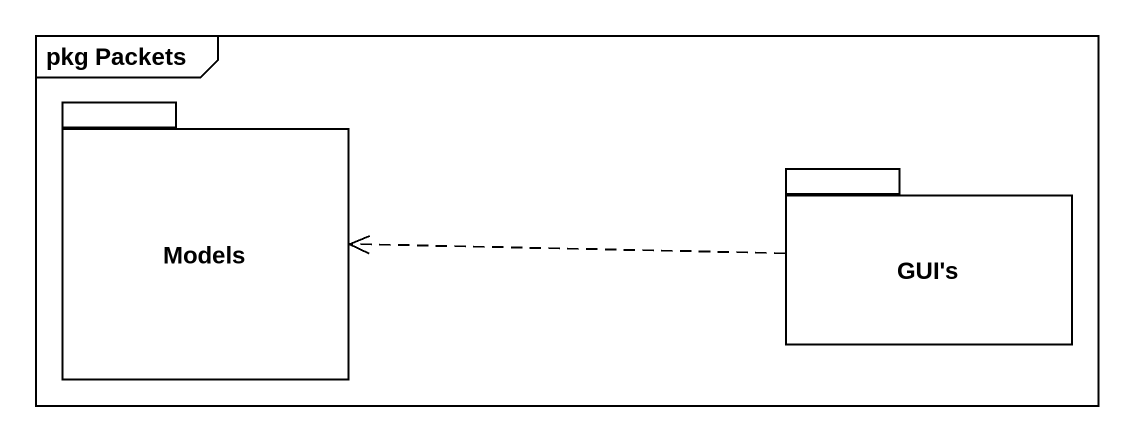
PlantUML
@startuml
mainframe pkg Packets
package Models {
}
package "GUI's" as GUI_s {
}
GUI_s .left.> Models
@enduml
